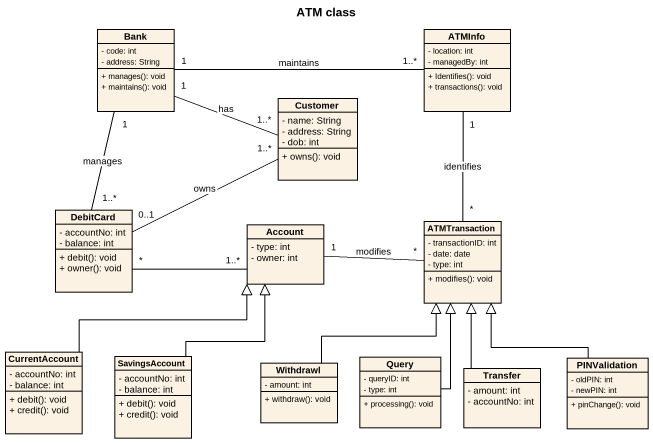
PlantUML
@startuml
title ATM class
hide circle
hide empty members
skinparam classAttributeIconSize 0
class Bank {
  - code: int
  - address: String
  + manages(): void
  + maintains(): void
}
class ATMInfo {
  - location: int
  - managedBy: int
  + Identifies(): void
  + transactions(): void
}
class Customer {
  - name: String
  - address: String
  - dob: int
  + owns(): void
}
class DebitCard {
  - accountNo: int
  - balance: int
  + debit(): void
  + owner(): void
}
class Account {
  - type: int
  - owner: int
}
class ATMTransaction {
  - transactionID: int
  - date: date
  - type: int
  + modifies(): void
}
class CurrentAccount {
  - accountNo: int
  - balance: int
  + debit(): void
  + credit(): void
}
class SavingsAccount {
  - accountNo: int
  - balance: int
  + debit(): void
  + credit(): void
}
class Query {
  - queryID: int
  - type: int
  + processing(): void
}
class PINValidation {
  - oldPIN: int
  - newPIN: int
  + pinChange(): void
}
class Withdrawl {
  - amount: int
  + withdraw(): void
}
class Transfer {
  - amount: int
  - accountNo: int
}
Bank "1" -right- "1..*" ATMInfo : maintains
Bank "1" -right- "1..*" Customer : has
Bank "1" -- "1..*" DebitCard : manages
ATMInfo "1" -- "*" ATMTransaction : identifies
DebitCard "0..1" -right- "1..*" Customer : owns
DebitCard "*" -right- "1..*" Account
Account "1" -right- "*" ATMTransaction : modifies
CurrentAccount -right-|> Account
SavingsAccount -up-|> Account
Query -up-|> ATMTransaction
PINValidation -up-|> ATMTransaction
Withdrawl -up-|> ATMTransaction
Transfer -up-|> ATMTransaction
@enduml
